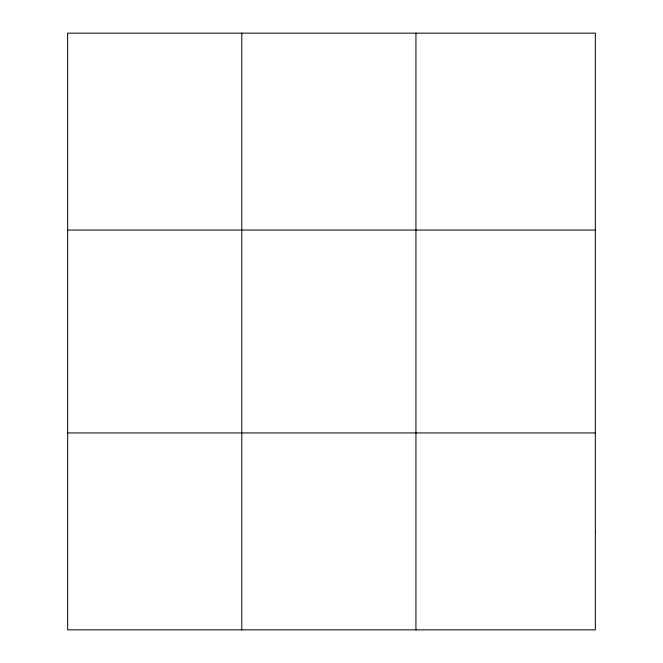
<?xml version="1.0" encoding="UTF-8"?>
<svg xmlns="http://www.w3.org/2000/svg" width="663" height="663" viewBox="0 0 663 663"><rect width="100%" height="100%" fill="white"/><g stroke="black" fill="none" stroke-linecap="round" stroke-linejoin="round"><path stroke-width="0.99" d="M241.788 629.85L241.788 33.15M415.933 629.85L415.933 33.15M67.643 230.061L595.357 230.061M67.643 432.939L595.357 432.939M595.357 531.394L595.357 629.85L67.643 629.85L67.643 33.15L595.357 33.15L595.357 531.394"/></g></svg>
